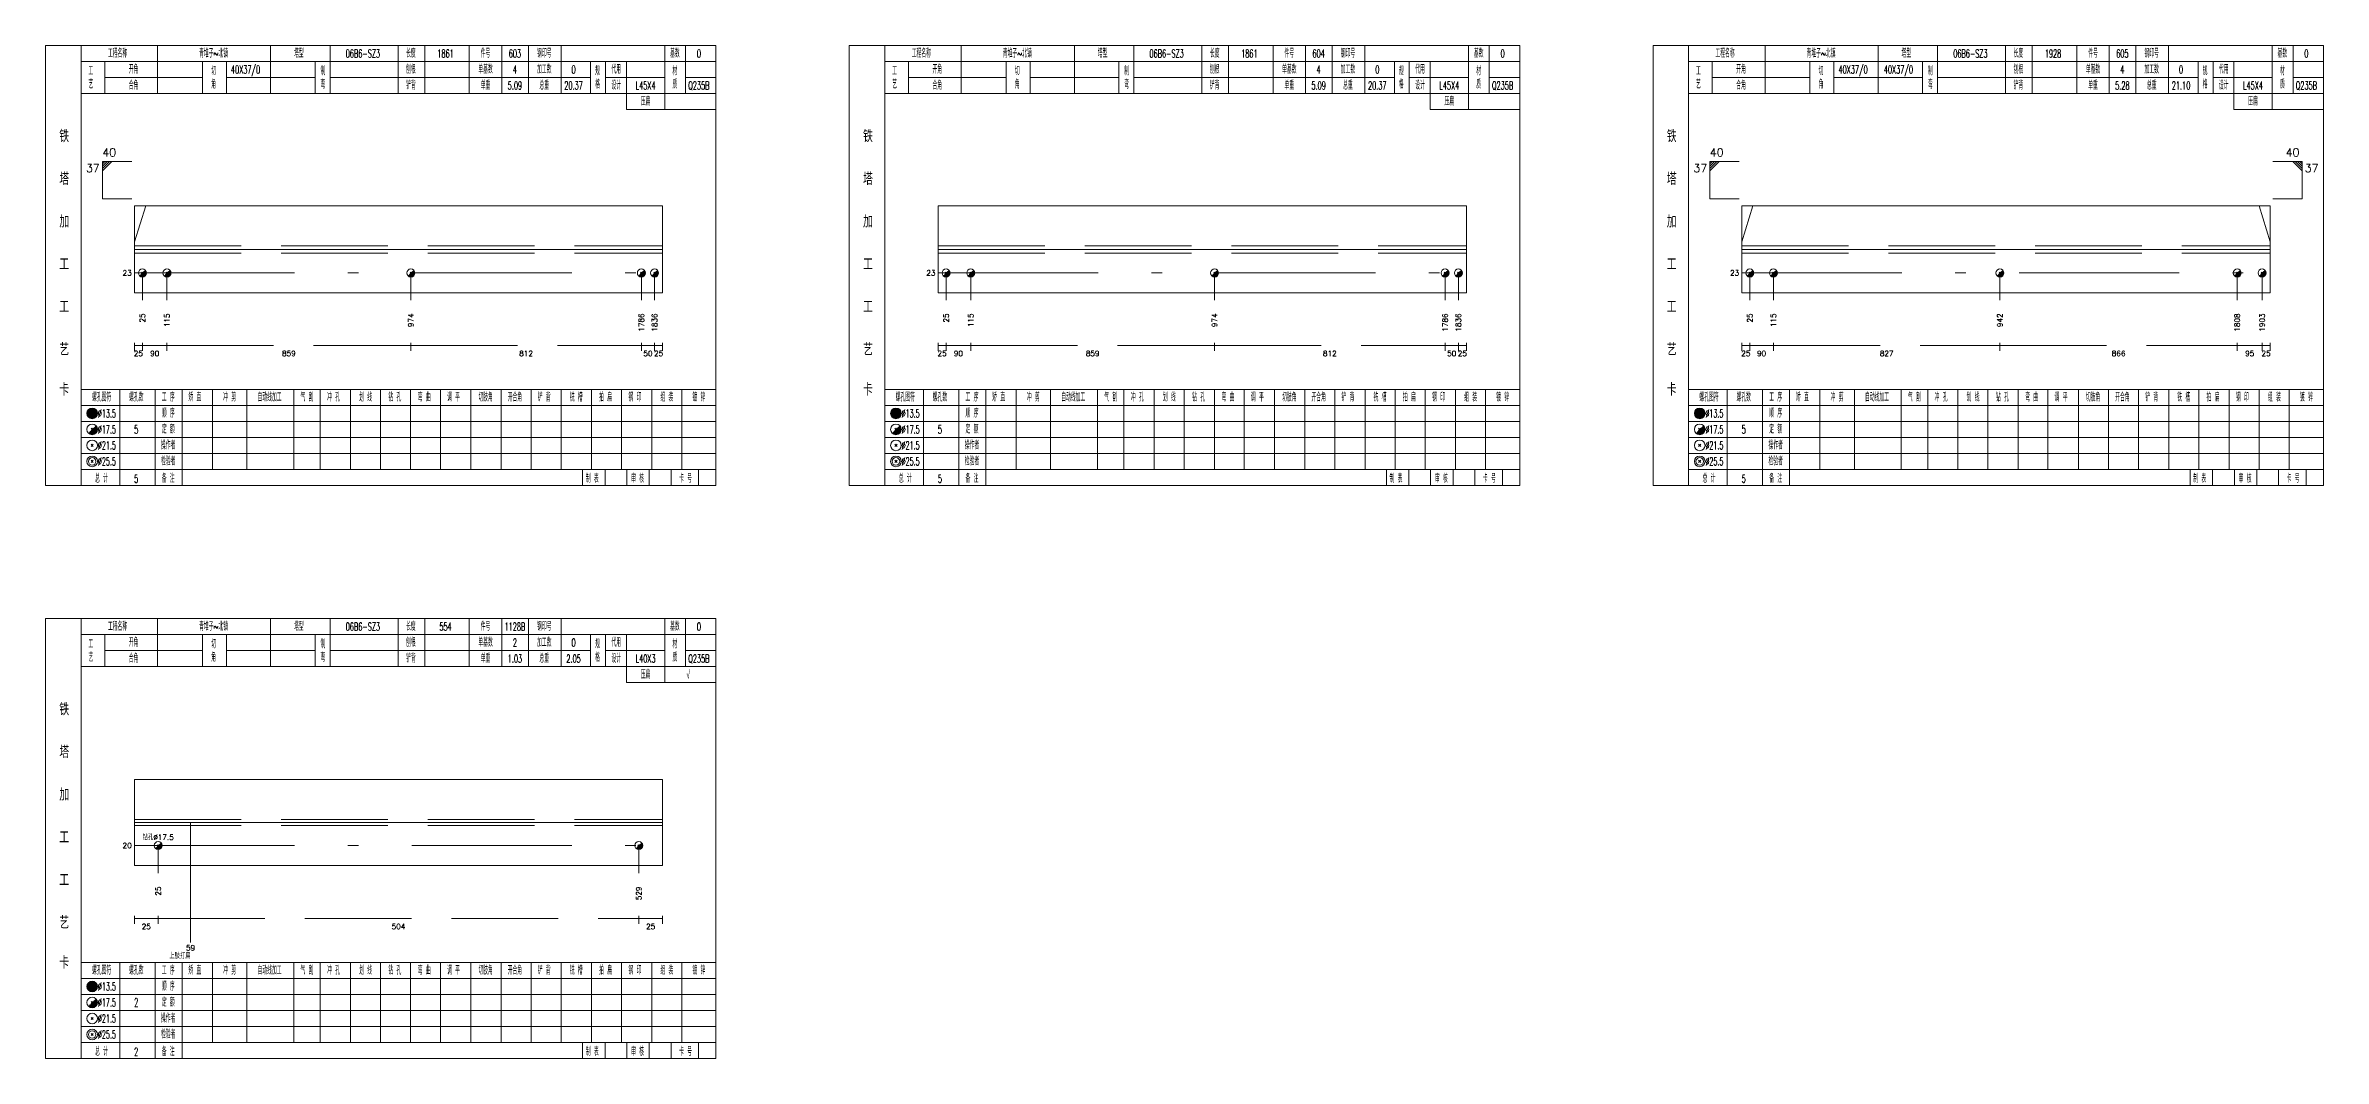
# Model space of a CAD drawing. Extents: x 0 to 30090, y 0 to 380.
# Drawn here: x 21701 to 22555, y 0 to 380 of the extents above; entities that cross this region are included whole.
import ezdxf
from ezdxf.enums import TextEntityAlignment as Align

# ---------------------------------------------------------------- set-up
doc = ezdxf.new("R2010")
doc.units = 0
doc.header["$LTSCALE"] = 20
doc.header["$MEASUREMENT"] = 0
doc.linetypes.add('一点画线', pattern=[5.2, 3, -1, 0.2, -1])
doc.linetypes.add('虚线', pattern=[2.75, 2, -0.75])
doc.layers.get('0').update_dxf_attribs({"linetype": 'CONTINUOUS', "lineweight": 25})
for name, color, linetype, lineweight in [('1', 7, 'CONTINUOUS', 25), ('2', 7, 'CONTINUOUS', 25), ('4', 7, 'CONTINUOUS', 25), ('5', 7, 'CONTINUOUS', 25)]:
    doc.layers.add(name, color=color, linetype=linetype, lineweight=lineweight)
doc.styles.get("Standard").update_dxf_attribs({"font": 'simplex', "width": 0.7, "bigfont": 'gbhzfs.shx'})

# ---------------------------------------------------------------- blocks, each defined once
blk = doc.blocks.new('孔17.5')
at = {"layer": '5', "color": 7, "linetype": 'Continuous', "lineweight": 13}
for p, q in [((-0.2, -0.2), (0.2, 0.2)), ((-0.2, 0.2), (0.2, -0.2))]:
    blk.add_line(p, q, dxfattribs=at)
blk.add_circle((0, 0), 1, dxfattribs=at)
for radius in [0.9, 0.8, 0.7, 0.6, 0.5, 0.4, 0.3, 0.2, 0.1]:
    blk.add_arc((0, 0), radius, 225, 45, dxfattribs=at)

msp = doc.modelspace()

# ---------------------------------------------------------------- linework, layer by layer
at = {"color": 7, "linetype": 'Continuous', "lineweight": 13}
for p, q in [((21722.1, 336.5), (21733.1, 336.5)), ((21722.1, 322.5), (21722.1, 336.5)), ((21722.98, 336.5), (21722.1, 335.62)), ((21723.85, 336.5), (21722.1, 334.75)), ((21724.73, 336.5), (21722.1, 333.88)), ((21725.6, 336.5), (21722.1, 333)), ((22324.9, 336.5), (22335.9, 336.5)), ((22324.9, 322.5), (22324.9, 336.5)), ((22325.78, 336.5), (22324.9, 335.62)), ((22326.65, 336.5), (22324.9, 334.75)), ((22327.53, 336.5), (22324.9, 333.88)), ((22328.4, 336.5), (22324.9, 333)), ((22547, 336.5), (22536, 336.5)), ((22543.5, 336.5), (22547, 333)), ((22544.38, 336.5), (22547, 333.88)), ((22545.25, 336.5), (22547, 334.75)), ((22546.13, 336.5), (22547, 335.62)), ((22547, 322.5), (22547, 336.5)), ((21722.1, 322.5), (21733.1, 322.5)), ((21734.1, 306.4), (21738.36, 319.83)), ((22324.9, 322.5), (22335.9, 322.5)), ((22336.9, 306.4), (22341.01, 319.83)), ((22535, 306.4), (22530.89, 319.83)), ((22547, 322.5), (22536, 322.5)), ((21737.1, 294.67), (21737.1, 284.5)), ((21746.34, 294.67), (21746.34, 284.5)), ((21837.78, 294.67), (21837.78, 284.5)), ((21924.22, 294.67), (21924.22, 284.5)), ((21929.2, 294.67), (21929.2, 284.5)), ((22038.5, 294.67), (22038.5, 284.5)), ((22047.74, 294.67), (22047.74, 284.5)), ((22139.18, 294.67), (22139.18, 284.5)), ((22225.62, 294.67), (22225.62, 284.5)), ((22230.6, 294.67), (22230.6, 284.5)), ((22339.9, 294.67), (22339.9, 284.5)), ((22348.72, 294.67), (22348.72, 284.5)), ((22433.69, 294.67), (22433.69, 284.5)), ((22522.67, 294.67), (22522.67, 284.5)), ((22532, 294.67), (22532, 284.5)), ((21743.04, 79.88), (21743.04, 69.5)), ((21923.26, 79.88), (21923.26, 69.5))]:
    msp.add_line(p, q, dxfattribs=at)
at = {"color": 7, "linetype": 'Continuous', "lineweight": 18}
for p, q in [((21734.1, 319.83), (21734.1, 287.17)), ((21734.1, 319.83), (21932.2, 319.83)), ((21932.2, 319.83), (21932.2, 287.17)), ((22035.5, 319.83), (22035.5, 287.17)), ((22035.5, 319.83), (22233.6, 319.83)), ((22233.6, 319.83), (22233.6, 287.17)), ((22336.9, 319.83), (22336.9, 287.17)), ((22336.9, 319.83), (22535, 319.83)), ((22535, 319.83), (22535, 287.17)), ((21734.1, 303.5), (21932.2, 303.5)), ((22035.5, 303.5), (22233.6, 303.5)), ((22336.9, 303.5), (22535, 303.5)), ((21734.1, 104.62), (21734.1, 72.38)), ((21734.1, 104.62), (21932.2, 104.62)), ((21932.2, 104.62), (21932.2, 72.38)), ((21734.1, 88.5), (21932.2, 88.5))]:
    msp.add_line(p, q, dxfattribs=at)
at = {"color": 1, "linetype": '虚线', "lineweight": 18}
for p, q in [((21734.1, 304.83), (21932.2, 304.83)), ((21734.1, 302.17), (21932.2, 302.17)), ((22035.5, 304.83), (22233.6, 304.83)), ((22035.5, 302.17), (22233.6, 302.17)), ((22336.9, 304.83), (22535, 304.83)), ((22336.9, 302.17), (22535, 302.17)), ((21734.1, 89.62), (21932.2, 89.62)), ((21734.1, 87.38), (21932.2, 87.38))]:
    msp.add_line(p, q, dxfattribs=at)
at = {"color": 3, "linetype": '一点画线', "lineweight": 13}
for p, q in [((21734.1, 294.67), (21932.2, 294.67)), ((22035.5, 294.67), (22233.6, 294.67)), ((22336.9, 294.67), (22535, 294.67)), ((21734.1, 79.88), (21932.2, 79.88))]:
    msp.add_line(p, q, dxfattribs=at)
at = {"color": 8, "linetype": '虚线', "lineweight": 9}
for p, q in [((21734.1, 268.5), (21734.1, 265.5)), ((21734.1, 267.5), (21737.1, 267.5)), ((21737.1, 268.5), (21737.1, 265.5)), ((21737.1, 268.5), (21737.1, 265.5)), ((21737.1, 267.5), (21746.34, 267.5)), ((21746.34, 268.5), (21746.34, 265.5)), ((21746.34, 268.5), (21746.34, 265.5)), ((21746.34, 267.5), (21837.78, 267.5)), ((21837.78, 268.5), (21837.78, 265.5)), ((21837.78, 268.5), (21837.78, 265.5)), ((21837.78, 267.5), (21924.22, 267.5)), ((21924.22, 268.5), (21924.22, 265.5)), ((21924.22, 268.5), (21924.22, 265.5)), ((21924.22, 267.5), (21929.2, 267.5)), ((21929.2, 268.5), (21929.2, 265.5)), ((21929.2, 268.5), (21929.2, 265.5)), ((21929.2, 267.5), (21932.2, 267.5)), ((21932.2, 268.5), (21932.2, 265.5)), ((22035.5, 268.5), (22035.5, 265.5)), ((22035.5, 267.5), (22038.5, 267.5)), ((22038.5, 268.5), (22038.5, 265.5)), ((22038.5, 268.5), (22038.5, 265.5)), ((22038.5, 267.5), (22047.74, 267.5)), ((22047.74, 268.5), (22047.74, 265.5)), ((22047.74, 268.5), (22047.74, 265.5)), ((22047.74, 267.5), (22139.18, 267.5)), ((22139.18, 268.5), (22139.18, 265.5)), ((22139.18, 268.5), (22139.18, 265.5)), ((22139.18, 267.5), (22225.62, 267.5)), ((22225.62, 268.5), (22225.62, 265.5)), ((22225.62, 268.5), (22225.62, 265.5)), ((22225.62, 267.5), (22230.6, 267.5)), ((22230.6, 268.5), (22230.6, 265.5)), ((22230.6, 268.5), (22230.6, 265.5)), ((22230.6, 267.5), (22233.6, 267.5)), ((22233.6, 268.5), (22233.6, 265.5)), ((22336.9, 268.5), (22336.9, 265.5)), ((22336.9, 267.5), (22339.9, 267.5)), ((22339.9, 268.5), (22339.9, 265.5)), ((22339.9, 268.5), (22339.9, 265.5)), ((22339.9, 267.5), (22348.72, 267.5)), ((22348.72, 268.5), (22348.72, 265.5)), ((22348.72, 268.5), (22348.72, 265.5)), ((22348.72, 267.5), (22433.69, 267.5)), ((22433.69, 268.5), (22433.69, 265.5)), ((22433.69, 268.5), (22433.69, 265.5)), ((22433.69, 267.5), (22522.67, 267.5)), ((22522.67, 268.5), (22522.67, 265.5)), ((22522.67, 268.5), (22522.67, 265.5)), ((22522.67, 267.5), (22532, 267.5)), ((22532, 268.5), (22532, 265.5)), ((22532, 268.5), (22532, 265.5)), ((22532, 267.5), (22535, 267.5)), ((22535, 268.5), (22535, 265.5)), ((21734.1, 53.5), (21734.1, 50.5)), ((21734.1, 52.5), (21743.04, 52.5)), ((21743.04, 53.5), (21743.04, 50.5)), ((21743.04, 53.5), (21743.04, 50.5)), ((21743.04, 52.5), (21923.26, 52.5)), ((21923.26, 53.5), (21923.26, 50.5)), ((21923.26, 53.5), (21923.26, 50.5)), ((21923.26, 52.5), (21932.2, 52.5)), ((21932.2, 53.5), (21932.2, 50.5))]:
    msp.add_line(p, q, dxfattribs=at)
at = {"layer": '1', "color": 7, "linetype": 'Continuous', "lineweight": 18}
for p, q in [((21734.1, 287.17), (21932.2, 287.17)), ((22035.5, 287.17), (22233.6, 287.17)), ((22336.9, 287.17), (22535, 287.17)), ((21734.1, 72.38), (21932.2, 72.38))]:
    msp.add_line(p, q, dxfattribs=at)
at = {"layer": '2', "color": 7, "linetype": 'Continuous', "lineweight": 13}
msp.add_line((21755.2, 88.5), (21755.2, 43.5), dxfattribs=at)
at = {"layer": '4', "color": 1, "linetype": 'Continuous', "lineweight": 18}
for p, q in [((21714.1, 215), (21714.1, 380)), ((21742.8, 362), (21742.8, 380)), ((21785.2, 362), (21785.2, 380)), ((21807.5, 362), (21807.5, 380)), ((21833, 362), (21833, 380)), ((21843, 362), (21843, 380)), ((21859.7, 362), (21859.7, 380)), ((21871.9, 362), (21871.9, 380)), ((21881.9, 362), (21881.9, 380)), ((21894.1, 362), (21894.1, 380)), ((21933, 356), (21933, 380)), ((21940.8, 362), (21940.8, 380)), ((22015.5, 215), (22015.5, 380)), ((22044.2, 362), (22044.2, 380)), ((22086.6, 362), (22086.6, 380)), ((22108.9, 362), (22108.9, 380)), ((22134.4, 362), (22134.4, 380)), ((22144.4, 362), (22144.4, 380)), ((22161.1, 362), (22161.1, 380)), ((22173.3, 362), (22173.3, 380)), ((22183.3, 362), (22183.3, 380)), ((22195.5, 362), (22195.5, 380)), ((22234.4, 356), (22234.4, 380)), ((22242.2, 362), (22242.2, 380)), ((22316.9, 215), (22316.9, 380)), ((22345.6, 362), (22345.6, 380)), ((22388, 362), (22388, 380)), ((22410.3, 362), (22410.3, 380)), ((22435.8, 362), (22435.8, 380)), ((22445.8, 362), (22445.8, 380)), ((22462.5, 362), (22462.5, 380)), ((22474.7, 362), (22474.7, 380)), ((22484.7, 362), (22484.7, 380)), ((22496.9, 362), (22496.9, 380)), ((22535.8, 356), (22535.8, 380)), ((22543.6, 362), (22543.6, 380)), ((21714.1, 374), (21952.2, 374)), ((21723, 362), (21723, 374)), ((21723, 368), (21759.6, 368)), ((21759.6, 362), (21759.6, 374)), ((21768.6, 362), (21768.6, 374)), ((21768.6, 368), (21801.9, 368)), ((21801.9, 362), (21801.9, 374)), ((21807.5, 368), (21905.2, 368)), ((21905.2, 362), (21905.2, 374)), ((21910.8, 362), (21910.8, 374)), ((21910.8, 368), (21933, 368)), ((21918.6, 356), (21918.6, 374)), ((21940.8, 368), (21952.2, 368)), ((22015.5, 374), (22253.6, 374)), ((22024.4, 362), (22024.4, 374)), ((22024.4, 368), (22061, 368)), ((22061, 362), (22061, 374)), ((22070, 362), (22070, 374)), ((22070, 368), (22103.3, 368)), ((22103.3, 362), (22103.3, 374)), ((22108.9, 368), (22206.6, 368)), ((22206.6, 362), (22206.6, 374)), ((22212.2, 362), (22212.2, 374)), ((22212.2, 368), (22234.4, 368)), ((22220, 356), (22220, 374)), ((22242.2, 368), (22253.6, 368)), ((22316.9, 374), (22555, 374)), ((22325.8, 362), (22325.8, 374)), ((22325.8, 368), (22362.4, 368)), ((22362.4, 362), (22362.4, 374)), ((22371.4, 362), (22371.4, 374)), ((22371.4, 368), (22404.7, 368)), ((22404.7, 362), (22404.7, 374)), ((22410.3, 368), (22508, 368)), ((22508, 362), (22508, 374)), ((22513.6, 362), (22513.6, 374)), ((22513.6, 368), (22535.8, 368)), ((22521.4, 356), (22521.4, 374)), ((22543.6, 368), (22555, 368)), ((21714.1, 362), (21952.2, 362)), ((22015.5, 362), (22253.6, 362)), ((22316.9, 362), (22555, 362)), ((21918.6, 356), (21952.2, 356)), ((22220, 356), (22253.6, 356)), ((22521.4, 356), (22555, 356)), ((21714.1, 251), (21952.2, 251)), ((21728.6, 215), (21728.6, 251)), ((21741.9, 215), (21741.9, 251)), ((21752, 215), (21752, 251)), ((21763.4, 221), (21763.4, 251)), ((21776.3, 221), (21776.3, 251)), ((21793.9, 221), (21793.9, 251)), ((21803.8, 221), (21803.8, 251)), ((21815.1, 221), (21815.1, 251)), ((21826.4, 221), (21826.4, 251)), ((21837.7, 221), (21837.7, 251)), ((21848.9, 221), (21848.9, 251)), ((21860.3, 221), (21860.3, 251)), ((21871.6, 221), (21871.6, 251)), ((21882.9, 221), (21882.9, 251)), ((21894.2, 221), (21894.2, 251)), ((21905.5, 221), (21905.5, 251)), ((21916.8, 221), (21916.8, 251)), ((21928.1, 221), (21928.1, 251)), ((21939.4, 221), (21939.4, 251)), ((22015.5, 251), (22253.6, 251)), ((22030, 215), (22030, 251)), ((22043.3, 215), (22043.3, 251)), ((22053.4, 215), (22053.4, 251)), ((22064.8, 221), (22064.8, 251)), ((22077.7, 221), (22077.7, 251)), ((22095.3, 221), (22095.3, 251)), ((22105.2, 221), (22105.2, 251)), ((22116.5, 221), (22116.5, 251)), ((22127.8, 221), (22127.8, 251)), ((22139.1, 221), (22139.1, 251)), ((22150.3, 221), (22150.3, 251)), ((22161.7, 221), (22161.7, 251)), ((22173, 221), (22173, 251)), ((22184.3, 221), (22184.3, 251)), ((22195.6, 221), (22195.6, 251)), ((22206.9, 221), (22206.9, 251)), ((22218.2, 221), (22218.2, 251)), ((22229.5, 221), (22229.5, 251)), ((22240.8, 221), (22240.8, 251)), ((22316.9, 251), (22555, 251)), ((22331.4, 215), (22331.4, 251)), ((22344.7, 215), (22344.7, 251)), ((22354.8, 215), (22354.8, 251)), ((22366.2, 221), (22366.2, 251)), ((22379.1, 221), (22379.1, 251)), ((22396.7, 221), (22396.7, 251)), ((22406.6, 221), (22406.6, 251)), ((22417.9, 221), (22417.9, 251)), ((22429.2, 221), (22429.2, 251)), ((22440.5, 221), (22440.5, 251)), ((22451.7, 221), (22451.7, 251)), ((22463.1, 221), (22463.1, 251)), ((22474.4, 221), (22474.4, 251)), ((22485.7, 221), (22485.7, 251)), ((22497, 221), (22497, 251)), ((22508.3, 221), (22508.3, 251)), ((22519.6, 221), (22519.6, 251)), ((22530.9, 221), (22530.9, 251)), ((22542.2, 221), (22542.2, 251)), ((21714.1, 245), (21952.2, 245)), ((22015.5, 245), (22253.6, 245)), ((22316.9, 245), (22555, 245)), ((21714.1, 239), (21952.2, 239)), ((21714.1, 233), (21952.2, 233)), ((22015.5, 239), (22253.6, 239)), ((22015.5, 233), (22253.6, 233)), ((22316.9, 239), (22555, 239)), ((22316.9, 233), (22555, 233)), ((21714.1, 227), (21952.2, 227)), ((22015.5, 227), (22253.6, 227)), ((22316.9, 227), (22555, 227)), ((21714.1, 221), (21952.2, 221)), ((21902.2, 215), (21902.2, 221)), ((21910.6, 215), (21910.6, 221)), ((21918.8, 215), (21918.8, 221)), ((21927.2, 215), (21927.2, 221)), ((21935.4, 215), (21935.4, 221)), ((21945.7, 215), (21945.7, 221)), ((22015.5, 221), (22253.6, 221)), ((22203.6, 215), (22203.6, 221)), ((22212, 215), (22212, 221)), ((22220.2, 215), (22220.2, 221)), ((22228.6, 215), (22228.6, 221)), ((22236.8, 215), (22236.8, 221)), ((22247.1, 215), (22247.1, 221)), ((22316.9, 221), (22555, 221)), ((22505, 215), (22505, 221)), ((22513.4, 215), (22513.4, 221)), ((22521.6, 215), (22521.6, 221)), ((22530, 215), (22530, 221)), ((22538.2, 215), (22538.2, 221)), ((22548.5, 215), (22548.5, 221)), ((21714.1, 0), (21714.1, 165)), ((21742.8, 147), (21742.8, 165)), ((21785.2, 147), (21785.2, 165)), ((21807.5, 147), (21807.5, 165)), ((21833, 147), (21833, 165)), ((21843, 147), (21843, 165)), ((21859.7, 147), (21859.7, 165)), ((21871.9, 147), (21871.9, 165)), ((21881.9, 147), (21881.9, 165)), ((21894.1, 147), (21894.1, 165)), ((21933, 141), (21933, 165)), ((21940.8, 147), (21940.8, 165)), ((21714.1, 159), (21952.2, 159)), ((21723, 147), (21723, 159)), ((21759.6, 147), (21759.6, 159)), ((21768.6, 147), (21768.6, 159)), ((21801.9, 147), (21801.9, 159)), ((21905.2, 147), (21905.2, 159)), ((21910.8, 147), (21910.8, 159)), ((21918.6, 141), (21918.6, 159)), ((21714.1, 147), (21952.2, 147)), ((21723, 153), (21759.6, 153)), ((21768.6, 153), (21801.9, 153)), ((21807.5, 153), (21905.2, 153)), ((21910.8, 153), (21933, 153)), ((21940.8, 153), (21952.2, 153)), ((21918.6, 141), (21952.2, 141)), ((21714.1, 36), (21952.2, 36)), ((21728.6, 0), (21728.6, 36)), ((21741.9, 0), (21741.9, 36)), ((21752, 0), (21752, 36)), ((21763.4, 6), (21763.4, 36)), ((21776.3, 6), (21776.3, 36)), ((21793.9, 6), (21793.9, 36)), ((21803.8, 6), (21803.8, 36)), ((21815.1, 6), (21815.1, 36)), ((21826.4, 6), (21826.4, 36)), ((21837.7, 6), (21837.7, 36)), ((21848.9, 6), (21848.9, 36)), ((21860.3, 6), (21860.3, 36)), ((21871.6, 6), (21871.6, 36)), ((21882.9, 6), (21882.9, 36)), ((21894.2, 6), (21894.2, 36)), ((21905.5, 6), (21905.5, 36)), ((21916.8, 6), (21916.8, 36)), ((21928.1, 6), (21928.1, 36)), ((21939.4, 6), (21939.4, 36)), ((21714.1, 30), (21952.2, 30)), ((21714.1, 24), (21952.2, 24)), ((21714.1, 18), (21952.2, 18)), ((21714.1, 12), (21952.2, 12)), ((21714.1, 6), (21952.2, 6)), ((21902.2, 0), (21902.2, 6)), ((21910.6, 0), (21910.6, 6)), ((21918.8, 0), (21918.8, 6)), ((21927.2, 0), (21927.2, 6)), ((21935.4, 0), (21935.4, 6)), ((21945.7, 0), (21945.7, 6))]:
    msp.add_line(p, q, dxfattribs=at)
at = {"layer": '4', "color": 7, "linetype": 'Continuous', "lineweight": 13}
for p, q in [((21718.1, 241.8), (21718.5, 242.2)), ((21718.5, 241.8), (21718.1, 242.2)), ((22019.5, 241.8), (22019.9, 242.2)), ((22019.9, 241.8), (22019.5, 242.2)), ((22320.9, 241.8), (22321.3, 242.2)), ((22321.3, 241.8), (22320.9, 242.2)), ((21717.9, 235.6), (21718.7, 236.4)), ((21717.9, 236.4), (21718.7, 235.6)), ((22019.3, 235.6), (22020.1, 236.4)), ((22019.3, 236.4), (22020.1, 235.6)), ((22320.7, 235.6), (22321.5, 236.4)), ((22320.7, 236.4), (22321.5, 235.6)), ((21717.9, 229.6), (21718.7, 230.4)), ((21717.9, 230.4), (21718.7, 229.6)), ((21717.9, 223.6), (21718.7, 224.4)), ((21717.9, 224.4), (21718.7, 223.6)), ((22019.3, 229.6), (22020.1, 230.4)), ((22019.3, 230.4), (22020.1, 229.6)), ((22019.3, 223.6), (22020.1, 224.4)), ((22019.3, 224.4), (22020.1, 223.6)), ((22320.7, 229.6), (22321.5, 230.4)), ((22320.7, 230.4), (22321.5, 229.6)), ((22320.7, 223.6), (22321.5, 224.4)), ((22320.7, 224.4), (22321.5, 223.6)), ((21718.1, 26.8), (21718.5, 27.2)), ((21718.5, 26.8), (21718.1, 27.2)), ((21717.9, 20.6), (21718.7, 21.4)), ((21717.9, 21.4), (21718.7, 20.6)), ((21717.9, 14.6), (21718.7, 15.4)), ((21717.9, 15.4), (21718.7, 14.6)), ((21717.9, 8.6), (21718.7, 9.4)), ((21717.9, 9.4), (21718.7, 8.6))]:
    msp.add_line(p, q, dxfattribs=at)
at = {"layer": '4', "color": 1, "linetype": 'Continuous', "lineweight": 18}
for points in [[(21700.8, 380), (21700.8, 215), (21952.2, 215), (21952.2, 380)], [(22002.2, 380), (22002.2, 215), (22253.6, 215), (22253.6, 380)], [(22303.6, 380), (22303.6, 215), (22555, 215), (22555, 380)], [(21700.8, 165), (21700.8, 0), (21952.2, 0), (21952.2, 165)]]:
    msp.add_lwpolyline(points, close=True, dxfattribs=at)
at = {"layer": '4', "color": 7, "linetype": 'Continuous', "lineweight": 13}
for centre, radius in [((21718.3, 242), 2), ((21718.3, 242), 1.8), ((21718.3, 242), 1.6), ((21718.3, 242), 1.4), ((21718.3, 242), 1.2), ((21718.3, 242), 1), ((21718.3, 242), 0.8), ((21718.3, 242), 0.6), ((21718.3, 242), 0.4), ((21718.3, 242), 0.2), ((22019.7, 242), 2), ((22019.7, 242), 1.8), ((22019.7, 242), 1.6), ((22019.7, 242), 1.4), ((22019.7, 242), 1.2), ((22019.7, 242), 1), ((22019.7, 242), 0.8), ((22019.7, 242), 0.6), ((22019.7, 242), 0.4), ((22019.7, 242), 0.2), ((22321.1, 242), 2), ((22321.1, 242), 1.8), ((22321.1, 242), 1.6), ((22321.1, 242), 1.4), ((22321.1, 242), 1.2), ((22321.1, 242), 1), ((22321.1, 242), 0.8), ((22321.1, 242), 0.6), ((22321.1, 242), 0.4), ((22321.1, 242), 0.2), ((21718.3, 236), 2), ((21718.3, 230), 2), ((22019.7, 236), 2), ((22019.7, 230), 2), ((22321.1, 236), 2), ((22321.1, 230), 2), ((21718.3, 224), 2), ((21718.3, 224), 1.4), ((22019.7, 224), 2), ((22019.7, 224), 1.4), ((22321.1, 224), 2), ((22321.1, 224), 1.4), ((21718.3, 27), 2), ((21718.3, 27), 1.8), ((21718.3, 27), 1.6), ((21718.3, 27), 1.4), ((21718.3, 27), 1.2), ((21718.3, 27), 1), ((21718.3, 27), 0.8), ((21718.3, 27), 0.6), ((21718.3, 27), 0.4), ((21718.3, 27), 0.2), ((21718.3, 21), 2), ((21718.3, 15), 2), ((21718.3, 9), 2), ((21718.3, 9), 1.4)]:
    msp.add_circle(centre, radius, dxfattribs=at)
for centre, radius in [((21718.3, 236), 1.8), ((21718.3, 236), 1.6), ((21718.3, 236), 1.4), ((21718.3, 236), 1.2), ((21718.3, 236), 1), ((21718.3, 236), 0.8), ((21718.3, 236), 0.6), ((21718.3, 236), 0.4), ((21718.3, 236), 0.2), ((22019.7, 236), 1.8), ((22019.7, 236), 1.6), ((22019.7, 236), 1.4), ((22019.7, 236), 1.2), ((22019.7, 236), 1), ((22019.7, 236), 0.8), ((22019.7, 236), 0.6), ((22019.7, 236), 0.4), ((22019.7, 236), 0.2), ((22321.1, 236), 1.8), ((22321.1, 236), 1.6), ((22321.1, 236), 1.4), ((22321.1, 236), 1.2), ((22321.1, 236), 1), ((22321.1, 236), 0.8), ((22321.1, 236), 0.6), ((22321.1, 236), 0.4), ((22321.1, 236), 0.2), ((21718.3, 21), 1.8), ((21718.3, 21), 1.6), ((21718.3, 21), 1.4), ((21718.3, 21), 1.2), ((21718.3, 21), 1), ((21718.3, 21), 0.8), ((21718.3, 21), 0.6), ((21718.3, 21), 0.4), ((21718.3, 21), 0.2)]:
    msp.add_arc(centre, radius, 225, 45, dxfattribs=at)

# ---------------------------------------------------------------- block references
at = {"layer": '1', "color": 7, "linetype": 'Continuous', "lineweight": 13, "xscale": 1.5, "yscale": 1.5, "zscale": 1.5}
for p in [(21737.1, 294.67), (21746.34, 294.67), (21837.78, 294.67), (21924.22, 294.67), (21929.2, 294.67), (22038.5, 294.67), (22047.74, 294.67), (22139.18, 294.67), (22225.62, 294.67), (22230.6, 294.67), (22339.9, 294.67), (22348.72, 294.67), (22433.69, 294.67), (22522.67, 294.67), (22532, 294.67), (21743.04, 79.88), (21923.26, 79.88)]:
    msp.add_blockref('孔17.5', p, dxfattribs=at)

# ---------------------------------------------------------------- texts
at = {"color": 7, "linetype": 'Continuous', "lineweight": 13}
for p in [(21721.1, 335.5), (22323.9, 335.5)]:
    msp.add_text('37', height=3, dxfattribs=at).set_placement(p, align=Align.TOP_RIGHT)
for p in [(21722.1, 337.5), (22324.9, 337.5)]:
    msp.add_text('40', height=3, dxfattribs=at).set_placement(p, align=Align.BOTTOM_LEFT)
msp.add_text('40', height=3, dxfattribs=at).set_placement((22546, 337.5), align=Align.BOTTOM_RIGHT)
msp.add_text('37', height=3, dxfattribs=at).set_placement((22548, 335.5), align=Align.TOP_LEFT)
for s, p in [('23', (21733.1, 294.67)), ('23', (22034.5, 294.67)), ('23', (22335.9, 294.67)), ('20', (21733.1, 79.88))]:
    msp.add_text(s, height=2, dxfattribs=at).set_placement(p, align=Align.MIDDLE_RIGHT)
at = {"color": 8, "linetype": 'Continuous', "lineweight": 9}
for s, p in [('25', (21735.6, 265.5)), ('90', (21741.72, 265.5)), ('859', (21792.06, 265.5)), ('812', (21881, 265.5)), ('50', (21926.71, 265.5)), ('25', (21930.7, 265.5)), ('25', (22037, 265.5)), ('90', (22043.12, 265.5)), ('859', (22093.46, 265.5)), ('812', (22182.4, 265.5)), ('50', (22228.11, 265.5)), ('25', (22232.1, 265.5)), ('25', (22338.4, 265.5)), ('90', (22344.31, 265.5)), ('827', (22391.2, 265.5)), ('866', (22478.18, 265.5)), ('95', (22527.34, 265.5)), ('25', (22533.5, 265.5)), ('25', (21738.57, 50.5)), ('504', (21833.15, 50.5)), ('25', (21927.73, 50.5))]:
    msp.add_text(s, height=2, dxfattribs=at).set_placement(p, align=Align.TOP_CENTER)
at = {"layer": '1', "color": 7, "linetype": 'Continuous', "lineweight": 13}
for s, p in [('25', (21737.1, 279.5)), ('115', (21746.34, 279.5)), ('974', (21837.78, 279.5)), ('1786', (21924.22, 279.5)), ('1836', (21929.2, 279.5)), ('25', (22038.5, 279.5)), ('115', (22047.74, 279.5)), ('974', (22139.18, 279.5)), ('1786', (22225.62, 279.5)), ('1836', (22230.6, 279.5)), ('25', (22339.9, 279.5)), ('115', (22348.72, 279.5)), ('942', (22433.69, 279.5)), ('1808', (22522.67, 279.5)), ('1903', (22532, 279.5)), ('25', (21743.04, 64.5)), ('529', (21923.26, 64.5))]:
    msp.add_text(s, height=2, rotation=90, dxfattribs=at).set_placement(p, align=Align.MIDDLE_RIGHT)
msp.add_text('钻孔%%c17.5', height=2, dxfattribs=at).set_placement((21743.04, 81.38), align=Align.BOTTOM_CENTER)
at = {"layer": '2', "color": 7, "linetype": 'Continuous', "lineweight": 13}
for s, p in [('上肢打扁', (21751.2, 39.5)), ('59', (21755.2, 42.5))]:
    msp.add_text(s, height=2, dxfattribs=at).set_placement(p, align=Align.TOP_CENTER)
at = {"layer": '4', "color": 1, "linetype": 'Continuous', "lineweight": 13}
for s, height, width, p in [('工程名称', 3, 0.6, (21727.8, 377)), ('青堆子~北镇', 3, 0.6, (21763.8, 377)), ('塔型', 3, 0.6, (21795.8, 377)), ('06B6-SZ3', 3, 0.6, (21819.8, 377)), ('长度', 3, 0.6, (21837.8, 377)), ('1861', 3, 0.6, (21850.8, 377)), ('件号', 3, 0.6, (21865.8, 377)), ('603', 3, 0.6, (21876.8, 377)), ('钢印号', 3, 0.6, (21887.8, 377)), ('基数', 3, 0.6, (21936.8, 377)), ('0', 3, 0.6, (21945.8, 377)), ('工程名称', 3, 0.6, (22029.2, 377)), ('青堆子~北镇', 3, 0.6, (22065.2, 377)), ('塔型', 3, 0.6, (22097.2, 377)), ('06B6-SZ3', 3, 0.6, (22121.2, 377)), ('长度', 3, 0.6, (22139.2, 377)), ('1861', 3, 0.6, (22152.2, 377)), ('件号', 3, 0.6, (22167.2, 377)), ('604', 3, 0.6, (22178.2, 377)), ('钢印号', 3, 0.6, (22189.2, 377)), ('基数', 3, 0.6, (22238.2, 377)), ('0', 3, 0.6, (22247.2, 377)), ('工程名称', 3, 0.6, (22330.6, 377)), ('青堆子~北镇', 3, 0.6, (22366.6, 377)), ('塔型', 3, 0.6, (22398.6, 377)), ('06B6-SZ3', 3, 0.6, (22422.6, 377)), ('长度', 3, 0.6, (22440.6, 377)), ('1928', 3, 0.6, (22453.6, 377)), ('件号', 3, 0.6, (22468.6, 377)), ('605', 3, 0.6, (22479.6, 377)), ('钢印号', 3, 0.6, (22490.6, 377)), ('基数', 3, 0.6, (22539.6, 377)), ('0', 3, 0.6, (22548.6, 377)), ('工', 3, 0.6, (21717.8, 370.4)), ('开角', 3, 0.6, (21733.8, 371)), ('切', 3, 0.6, (21763.8, 370.4)), ('40X37/0', 3, 0.6, (21775.8, 371)), ('制', 3, 0.6, (21804.8, 370.4)), ('刨根', 3, 0.6, (21837.8, 371)), ('单基数', 3, 0.6, (21865.8, 371)), ('4', 3, 0.6, (21876.8, 371)), ('加工数', 3, 0.6, (21887.8, 371)), ('0', 3, 0.6, (21898.8, 371)), ('规', 3, 0.6, (21907.8, 370.4)), ('代用', 3, 0.6, (21914.8, 371)), ('材', 3, 0.6, (21936.8, 370.4)), ('工', 3, 0.6, (22019.2, 370.4)), ('开角', 3, 0.6, (22035.2, 371)), ('切', 3, 0.6, (22065.2, 370.4)), ('制', 3, 0.6, (22106.2, 370.4)), ('刨根', 3, 0.6, (22139.2, 371)), ('单基数', 3, 0.6, (22167.2, 371)), ('4', 3, 0.6, (22178.2, 371)), ('加工数', 3, 0.6, (22189.2, 371)), ('0', 3, 0.6, (22200.2, 371)), ('规', 3, 0.6, (22209.2, 370.4)), ('代用', 3, 0.6, (22216.2, 371)), ('材', 3, 0.6, (22238.2, 370.4)), ('工', 3, 0.6, (22320.6, 370.4)), ('开角', 3, 0.6, (22336.6, 371)), ('切', 3, 0.6, (22366.6, 370.4)), ('40X37/0', 3, 0.6, (22378.6, 371)), ('40X37/0', 3, 0.6, (22395.6, 371)), ('制', 3, 0.6, (22407.6, 370.4)), ('刨根', 3, 0.6, (22440.6, 371)), ('单基数', 3, 0.6, (22468.6, 371)), ('4', 3, 0.6, (22479.6, 371)), ('加工数', 3, 0.6, (22490.6, 371)), ('0', 3, 0.6, (22501.6, 371)), ('规', 3, 0.6, (22510.6, 370.4)), ('代用', 3, 0.6, (22517.6, 371)), ('材', 3, 0.6, (22539.6, 370.4)), ('艺', 3, 0.6, (21717.8, 365.4)), ('合角', 3, 0.6, (21733.8, 365)), ('角', 3, 0.6, (21763.8, 365.4)), ('弯', 3, 0.6, (21804.8, 365.4)), ('铲背', 3, 0.6, (21837.8, 365)), ('单重', 3, 0.6, (21865.8, 365)), ('5.09', 3, 0.6, (21876.8, 365)), ('总重', 3, 0.6, (21887.8, 365)), ('20.37', 3, 0.6, (21898.8, 365)), ('格', 3, 0.6, (21907.8, 365.4)), ('设计', 3, 0.6, (21914.8, 365)), ('L45X4', 3, 0.6, (21925.8, 365)), ('压扁', 3, 0.6, (21925.8, 359)), ('质', 3, 0.6, (21936.8, 365.4)), ('Q235B', 3, 0.6, (21945.8, 365)), ('艺', 3, 0.6, (22019.2, 365.4)), ('合角', 3, 0.6, (22035.2, 365)), ('角', 3, 0.6, (22065.2, 365.4)), ('弯', 3, 0.6, (22106.2, 365.4)), ('铲背', 3, 0.6, (22139.2, 365)), ('单重', 3, 0.6, (22167.2, 365)), ('5.09', 3, 0.6, (22178.2, 365)), ('总重', 3, 0.6, (22189.2, 365)), ('20.37', 3, 0.6, (22200.2, 365)), ('格', 3, 0.6, (22209.2, 365.4)), ('设计', 3, 0.6, (22216.2, 365)), ('L45X4', 3, 0.6, (22227.2, 365)), ('压扁', 3, 0.6, (22227.2, 359)), ('质', 3, 0.6, (22238.2, 365.4)), ('Q235B', 3, 0.6, (22247.2, 365)), ('艺', 3, 0.6, (22320.6, 365.4)), ('合角', 3, 0.6, (22336.6, 365)), ('角', 3, 0.6, (22366.6, 365.4)), ('弯', 3, 0.6, (22407.6, 365.4)), ('铲背', 3, 0.6, (22440.6, 365)), ('单重', 3, 0.6, (22468.6, 365)), ('5.28', 3, 0.6, (22479.6, 365)), ('总重', 3, 0.6, (22490.6, 365)), ('21.10', 3, 0.6, (22501.6, 365)), ('格', 3, 0.6, (22510.6, 365.4)), ('设计', 3, 0.6, (22517.6, 365)), ('L45X4', 3, 0.6, (22528.6, 365)), ('压扁', 3, 0.6, (22528.6, 359)), ('质', 3, 0.6, (22539.6, 365.4)), ('Q235B', 3, 0.6, (22548.6, 365)), ('铁', 4.6, 0.8, (21707.8, 346)), ('铁', 4.6, 0.8, (22009.2, 346)), ('铁', 4.6, 0.8, (22310.6, 346)), ('塔', 4.6, 0.8, (21707.8, 330)), ('塔', 4.6, 0.8, (22009.2, 330)), ('塔', 4.6, 0.8, (22310.6, 330)), ('加', 4.6, 0.8, (21707.8, 314)), ('加', 4.6, 0.8, (22009.2, 314)), ('加', 4.6, 0.8, (22310.6, 314)), ('工', 4.6, 0.8, (21707.8, 298)), ('工', 4.6, 0.8, (22009.2, 298)), ('工', 4.6, 0.8, (22310.6, 298)), ('工', 4.6, 0.8, (21707.8, 282)), ('工', 4.6, 0.8, (22009.2, 282)), ('工', 4.6, 0.8, (22310.6, 282)), ('艺', 4.6, 0.8, (21707.8, 266)), ('艺', 4.6, 0.8, (22009.2, 266)), ('艺', 4.6, 0.8, (22310.6, 266)), ('卡', 4.6, 0.8, (21707.8, 251)), ('螺孔图符', 3, 0.6, (21721.8, 248)), ('螺孔数', 3, 0.6, (21734.8, 248)), ('工 序', 3, 0.6, (21746.8, 248)), ('矫 直', 3, 0.6, (21756.8, 248)), ('冲 剪', 3, 0.6, (21769.8, 248)), ('自动线加工', 3, 0.6, (21784.8, 248)), ('气 割', 3, 0.6, (21798.8, 248)), ('冲 孔', 3, 0.6, (21808.8, 248)), ('划 线', 3, 0.6, (21820.8, 248)), ('钻 孔', 3, 0.6, (21831.8, 248)), ('弯 曲', 3, 0.6, (21842.8, 248)), ('调 平', 3, 0.6, (21853.8, 248)), ('切肢角', 3, 0.6, (21865.8, 248)), ('开合角', 3, 0.6, (21876.8, 248)), ('铲 背', 3, 0.6, (21887.8, 248)), ('铣 槽', 3, 0.6, (21899.8, 248)), ('拍 扁', 3, 0.6, (21910.8, 248)), ('钢 印', 3, 0.6, (21921.8, 248)), ('组 装', 3, 0.6, (21933.8, 248)), ('镀 锌', 3, 0.6, (21945.8, 248)), ('卡', 4.6, 0.8, (22009.2, 251)), ('螺孔图符', 3, 0.6, (22023.2, 248)), ('螺孔数', 3, 0.6, (22036.2, 248)), ('工 序', 3, 0.6, (22048.2, 248)), ('矫 直', 3, 0.6, (22058.2, 248)), ('冲 剪', 3, 0.6, (22071.2, 248)), ('自动线加工', 3, 0.6, (22086.2, 248)), ('气 割', 3, 0.6, (22100.2, 248)), ('冲 孔', 3, 0.6, (22110.2, 248)), ('划 线', 3, 0.6, (22122.2, 248)), ('钻 孔', 3, 0.6, (22133.2, 248)), ('弯 曲', 3, 0.6, (22144.2, 248)), ('调 平', 3, 0.6, (22155.2, 248)), ('切肢角', 3, 0.6, (22167.2, 248)), ('开合角', 3, 0.6, (22178.2, 248)), ('铲 背', 3, 0.6, (22189.2, 248)), ('铣 槽', 3, 0.6, (22201.2, 248)), ('拍 扁', 3, 0.6, (22212.2, 248)), ('钢 印', 3, 0.6, (22223.2, 248)), ('组 装', 3, 0.6, (22235.2, 248)), ('镀 锌', 3, 0.6, (22247.2, 248)), ('卡', 4.6, 0.8, (22310.6, 251)), ('螺孔图符', 3, 0.6, (22324.6, 248)), ('螺孔数', 3, 0.6, (22337.6, 248)), ('工 序', 3, 0.6, (22349.6, 248)), ('矫 直', 3, 0.6, (22359.6, 248)), ('冲 剪', 3, 0.6, (22372.6, 248)), ('自动线加工', 3, 0.6, (22387.6, 248)), ('气 割', 3, 0.6, (22401.6, 248)), ('冲 孔', 3, 0.6, (22411.6, 248)), ('划 线', 3, 0.6, (22423.6, 248)), ('钻 孔', 3, 0.6, (22434.6, 248)), ('弯 曲', 3, 0.6, (22445.6, 248)), ('调 平', 3, 0.6, (22456.6, 248)), ('切肢角', 3, 0.6, (22468.6, 248)), ('开合角', 3, 0.6, (22479.6, 248)), ('铲 背', 3, 0.6, (22490.6, 248)), ('铣 槽', 3, 0.6, (22502.6, 248)), ('拍 扁', 3, 0.6, (22513.6, 248)), ('钢 印', 3, 0.6, (22524.6, 248)), ('组 装', 3, 0.6, (22536.6, 248)), ('镀 锌', 3, 0.6, (22548.6, 248)), ('%%C13.5', 3, 0.5, (21723.8, 242)), ('顺 序', 3, 0.6, (21746.8, 242)), ('%%C13.5', 3, 0.5, (22025.2, 242)), ('顺 序', 3, 0.6, (22048.2, 242)), ('%%C13.5', 3, 0.5, (22326.6, 242)), ('顺 序', 3, 0.6, (22349.6, 242)), ('%%C17.5', 3, 0.5, (21723.8, 236)), ('%%C21.5', 3, 0.5, (21723.8, 230)), ('5', 3.2, 0.6, (21734.8, 236)), ('操作者', 3, 0.6, (21746.8, 230)), ('定 额', 3, 0.6, (21746.8, 236)), ('%%C17.5', 3, 0.5, (22025.2, 236)), ('%%C21.5', 3, 0.5, (22025.2, 230)), ('5', 3.2, 0.6, (22036.2, 236)), ('操作者', 3, 0.6, (22048.2, 230)), ('定 额', 3, 0.6, (22048.2, 236)), ('%%C17.5', 3, 0.5, (22326.6, 236)), ('%%C21.5', 3, 0.5, (22326.6, 230)), ('5', 3.2, 0.6, (22337.6, 236)), ('操作者', 3, 0.6, (22349.6, 230)), ('定 额', 3, 0.6, (22349.6, 236)), ('%%C25.5', 3, 0.5, (21723.8, 224)), ('检验者', 3, 0.6, (21746.8, 224)), ('%%C25.5', 3, 0.5, (22025.2, 224)), ('检验者', 3, 0.6, (22048.2, 224)), ('%%C25.5', 3, 0.5, (22326.6, 224)), ('检验者', 3, 0.6, (22349.6, 224)), ('总 计', 3, 0.6, (21721.8, 217.5)), ('5', 3, 0.6, (21734.8, 217.5)), ('备 注', 3, 0.6, (21746.8, 217.5)), ('制 表', 3, 0.6, (21905.8, 217.5)), ('审 核', 3, 0.6, (21922.8, 217.5)), ('卡 号', 3, 0.6, (21940.8, 217.5)), ('总 计', 3, 0.6, (22023.2, 217.5)), ('5', 3, 0.6, (22036.2, 217.5)), ('备 注', 3, 0.6, (22048.2, 217.5)), ('制 表', 3, 0.6, (22207.2, 217.5)), ('审 核', 3, 0.6, (22224.2, 217.5)), ('卡 号', 3, 0.6, (22242.2, 217.5)), ('总 计', 3, 0.6, (22324.6, 217.5)), ('5', 3, 0.6, (22337.6, 217.5)), ('备 注', 3, 0.6, (22349.6, 217.5)), ('制 表', 3, 0.6, (22508.6, 217.5)), ('审 核', 3, 0.6, (22525.6, 217.5)), ('卡 号', 3, 0.6, (22543.6, 217.5)), ('工程名称', 3, 0.6, (21727.8, 162)), ('青堆子~北镇', 3, 0.6, (21763.8, 162)), ('塔型', 3, 0.6, (21795.8, 162)), ('06B6-SZ3', 3, 0.6, (21819.8, 162)), ('长度', 3, 0.6, (21837.8, 162)), ('554', 3, 0.6, (21850.8, 162)), ('件号', 3, 0.6, (21865.8, 162)), ('1128B', 3, 0.6, (21876.8, 162)), ('钢印号', 3, 0.6, (21887.8, 162)), ('基数', 3, 0.6, (21936.8, 162)), ('0', 3, 0.6, (21945.8, 162)), ('工', 3, 0.6, (21717.8, 155.4)), ('开角', 3, 0.6, (21733.8, 156)), ('切', 3, 0.6, (21763.8, 155.4)), ('制', 3, 0.6, (21804.8, 155.4)), ('刨根', 3, 0.6, (21837.8, 156)), ('单基数', 3, 0.6, (21865.8, 156)), ('2', 3, 0.6, (21876.8, 156)), ('加工数', 3, 0.6, (21887.8, 156)), ('0', 3, 0.6, (21898.8, 156)), ('规', 3, 0.6, (21907.8, 155.4)), ('代用', 3, 0.6, (21914.8, 156)), ('材', 3, 0.6, (21936.8, 155.4)), ('艺', 3, 0.6, (21717.8, 150.4)), ('合角', 3, 0.6, (21733.8, 150)), ('角', 3, 0.6, (21763.8, 150.4)), ('弯', 3, 0.6, (21804.8, 150.4)), ('铲背', 3, 0.6, (21837.8, 150)), ('单重', 3, 0.6, (21865.8, 150)), ('1.03', 3, 0.6, (21876.8, 150)), ('总重', 3, 0.6, (21887.8, 150)), ('2.05', 3, 0.6, (21898.8, 150)), ('格', 3, 0.6, (21907.8, 150.4)), ('设计', 3, 0.6, (21914.8, 150)), ('L40X3', 3, 0.6, (21925.8, 150)), ('压扁', 3, 0.6, (21925.8, 144)), ('质', 3, 0.6, (21936.8, 150.4)), ('√', 3, 0.6, (21941.8, 144)), ('Q235B', 3, 0.6, (21945.8, 150)), ('铁', 4.6, 0.8, (21707.8, 131)), ('塔', 4.6, 0.8, (21707.8, 115)), ('加', 4.6, 0.8, (21707.8, 99)), ('工', 4.6, 0.8, (21707.8, 83)), ('工', 4.6, 0.8, (21707.8, 67)), ('艺', 4.6, 0.8, (21707.8, 51)), ('卡', 4.6, 0.8, (21707.8, 36)), ('螺孔图符', 3, 0.6, (21721.8, 33)), ('螺孔数', 3, 0.6, (21734.8, 33)), ('工 序', 3, 0.6, (21746.8, 33)), ('矫 直', 3, 0.6, (21756.8, 33)), ('冲 剪', 3, 0.6, (21769.8, 33)), ('自动线加工', 3, 0.6, (21784.8, 33)), ('气 割', 3, 0.6, (21798.8, 33)), ('冲 孔', 3, 0.6, (21808.8, 33)), ('划 线', 3, 0.6, (21820.8, 33)), ('钻 孔', 3, 0.6, (21831.8, 33)), ('弯 曲', 3, 0.6, (21842.8, 33)), ('调 平', 3, 0.6, (21853.8, 33)), ('切肢角', 3, 0.6, (21865.8, 33)), ('开合角', 3, 0.6, (21876.8, 33)), ('铲 背', 3, 0.6, (21887.8, 33)), ('铣 槽', 3, 0.6, (21899.8, 33)), ('拍 扁', 3, 0.6, (21910.8, 33)), ('钢 印', 3, 0.6, (21921.8, 33)), ('组 装', 3, 0.6, (21933.8, 33)), ('镀 锌', 3, 0.6, (21945.8, 33)), ('%%C13.5', 3, 0.5, (21723.8, 27)), ('顺 序', 3, 0.6, (21746.8, 27)), ('%%C17.5', 3, 0.5, (21723.8, 21)), ('2', 3.2, 0.6, (21734.8, 21)), ('定 额', 3, 0.6, (21746.8, 21)), ('%%C21.5', 3, 0.5, (21723.8, 15)), ('%%C25.5', 3, 0.5, (21723.8, 9)), ('操作者', 3, 0.6, (21746.8, 15)), ('检验者', 3, 0.6, (21746.8, 9)), ('总 计', 3, 0.6, (21721.8, 2.5)), ('2', 3, 0.6, (21734.8, 2.5)), ('备 注', 3, 0.6, (21746.8, 2.5)), ('制 表', 3, 0.6, (21905.8, 2.5)), ('审 核', 3, 0.6, (21922.8, 2.5)), ('卡 号', 3, 0.6, (21940.8, 2.5))]:
    msp.add_text(s, height=height, dxfattribs=dict(at, width=width)).set_placement(p, align=Align.MIDDLE_CENTER)

doc.saveas('drawing.dxf')
